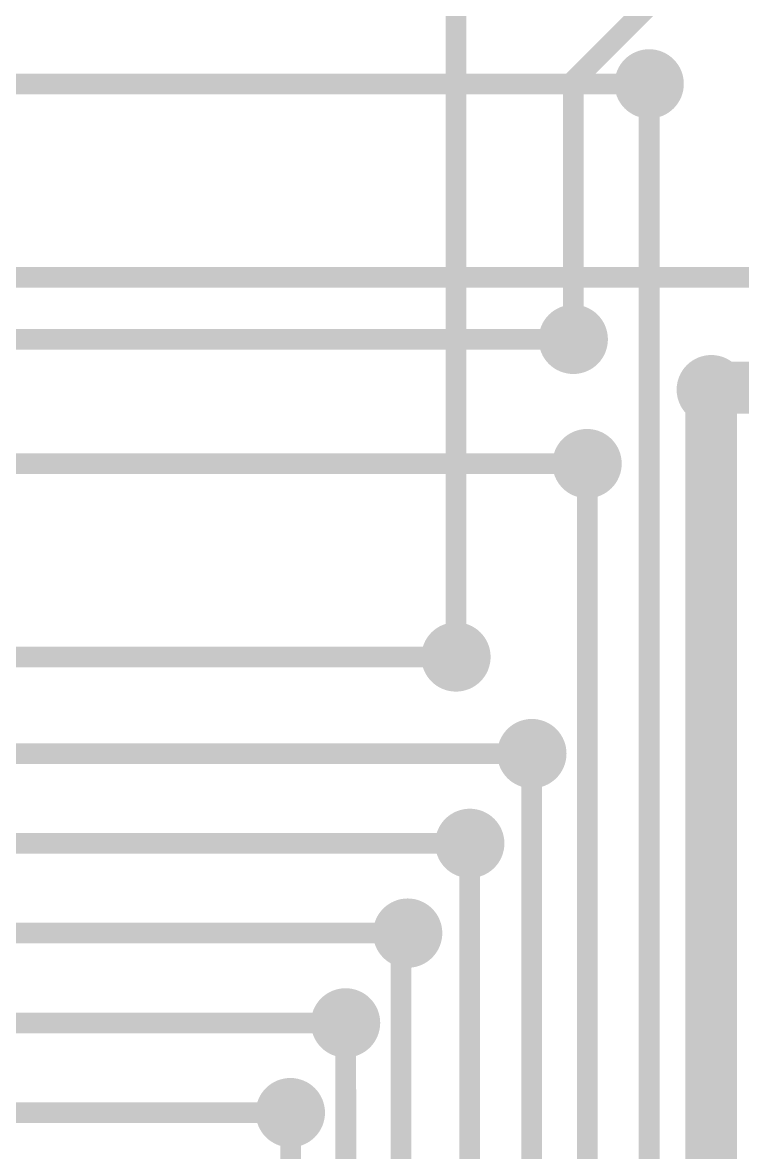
# Model space of a CAD drawing. Header units: millimetres. Extents: x 29 to 180, y 30 to 200.
# Drawn here: x 128.82 to 139.25, y 143.02 to 159.39 of the extents above; entities that cross this region are included whole.
import ezdxf

# ---------------------------------------------------------------- set-up
doc = ezdxf.new("R2010")
doc.units = ezdxf.units.MM
for name, color, linetype in [('BottomLayer', 5, 'Continuous'), ('BottomSolder', 6, 'Continuous'), ('MultiLayer', 9, 'Continuous'), ('TopLayer', 1, 'Continuous'), ('TopSolder', 216, 'Continuous'), ('ViaHoleLayer', 16, 'Continuous')]:
    doc.layers.add(name, color=color, linetype=linetype)

msp = doc.modelspace()

# ---------------------------------------------------------------- linework, layer by layer
at = {"layer": 'BottomLayer'}
for points, const_width in [([(136.8, 158.537), (138.863, 160.6)], 0.3), ([(135.1, 150.2), (135.1, 160.1)], 0.3), ([(136.8, 154.8), (136.8, 158.537)], 0.3), ([(137.9, 118.3), (137.9, 158.5)], 0.3), ([(138.8, 118.955), (138.8, 153.942)], 0.75), ([(136.9, 153), (137, 153)], 0.3), ([(136.9, 153), (136.951, 152.95)], 0.3), ([(136.951, 152.95), (136.996, 152.906)], 0.3), ([(137, 153), (137.004, 152.996)], 0.3), ([(137.004, 101.924), (137.004, 152.996)], 0.3), ([(136.196, 148.796), (136.2, 148.8)], 0.3), ([(136.196, 83.104), (136.196, 148.796)], 0.3), ([(135.3, 79.4), (135.3, 147.5)], 0.3), ([(134.304, 146.104), (134.4, 146.2)], 0.3), ([(134.304, 77.704), (134.304, 146.104)], 0.3), ([(133.5, 143.937), (133.5, 144.9)], 0.3), ([(133.5, 143.937), (133.504, 143.933)], 0.3), ([(133.504, 78.604), (133.504, 143.933)], 0.3), ([(132.7, 143.6), (132.704, 143.596)], 0.3), ([(132.704, 93.541), (132.704, 143.596)], 0.3)]:
    msp.add_lwpolyline(points, dxfattribs=dict(at, const_width=const_width))
for points, const_width in [([(137.7, 158.5, 1), (138.1, 158.5, 1)], 0.4), ([(136.725, 158.537, 1), (136.875, 158.537, 1)], 0.15), ([(136.725, 158.537, 1), (136.875, 158.537, 1)], 0.15), ([(137.825, 158.5, 1), (137.975, 158.5, 1)], 0.15), ([(136.6, 154.8, 1), (137, 154.8, 1)], 0.4), ([(136.725, 154.8, 1), (136.875, 154.8, 1)], 0.15), ([(138.6, 154.071, 1), (139, 154.071, 1)], 0.4), ([(138.613, 153.942, 1), (138.988, 153.942, 1)], 0.375), ([(136.8, 153, 1), (137.2, 153, 1)], 0.4), ([(136.825, 153, 1), (136.975, 153, 1)], 0.15), ([(136.825, 153, 1), (136.975, 153, 1)], 0.15), ([(136.876, 152.95, 1), (137.026, 152.95, 1)], 0.15), ([(136.876, 152.95, 1), (137.026, 152.95, 1)], 0.15), ([(136.921, 152.906, 1), (137.071, 152.906, 1)], 0.15), ([(136.925, 153, 1), (137.075, 153, 1)], 0.15), ([(136.925, 153, 1), (137.075, 153, 1)], 0.15), ([(136.929, 152.996, 1), (137.079, 152.996, 1)], 0.15), ([(136.929, 152.996, 1), (137.079, 152.996, 1)], 0.15), ([(134.9, 150.2, 1), (135.3, 150.2, 1)], 0.4), ([(135.025, 150.2, 1), (135.175, 150.2, 1)], 0.15), ([(136, 148.8, 1), (136.4, 148.8, 1)], 0.4), ([(136.121, 148.796, 1), (136.271, 148.796, 1)], 0.15), ([(136.121, 148.796, 1), (136.271, 148.796, 1)], 0.15), ([(136.125, 148.8, 1), (136.275, 148.8, 1)], 0.15), ([(135.1, 147.5, 1), (135.5, 147.5, 1)], 0.4), ([(135.225, 147.5, 1), (135.375, 147.5, 1)], 0.15), ([(134.2, 146.2, 1), (134.6, 146.2, 1)], 0.4), ([(134.325, 146.2, 1), (134.475, 146.2, 1)], 0.15), ([(134.229, 146.104, 1), (134.379, 146.104, 1)], 0.15), ([(134.229, 146.104, 1), (134.379, 146.104, 1)], 0.15), ([(133.3, 144.9, 1), (133.7, 144.9, 1)], 0.4), ([(133.425, 144.9, 1), (133.575, 144.9, 1)], 0.15), ([(132.5, 143.6, 1), (132.9, 143.6, 1)], 0.4), ([(133.425, 143.937, 1), (133.575, 143.937, 1)], 0.15), ([(133.425, 143.937, 1), (133.575, 143.937, 1)], 0.15), ([(133.429, 143.933, 1), (133.579, 143.933, 1)], 0.15), ([(133.429, 143.933, 1), (133.579, 143.933, 1)], 0.15), ([(132.625, 143.6, 1), (132.775, 143.6, 1)], 0.15), ([(132.629, 143.596, 1), (132.779, 143.596, 1)], 0.15), ([(132.629, 143.596, 1), (132.779, 143.596, 1)], 0.15)]:
    msp.add_lwpolyline(points, format="xyb", close=True, dxfattribs=dict(at, const_width=const_width))
at = {"layer": 'BottomSolder', "const_width": 0.502}
for points in [[(137.649, 158.5, 1), (138.151, 158.5, 1)], [(136.549, 154.8, 1), (137.051, 154.8, 1)], [(138.549, 154.071, 1), (139.051, 154.071, 1)], [(136.749, 153, 1), (137.251, 153, 1)], [(134.849, 150.2, 1), (135.351, 150.2, 1)], [(135.949, 148.8, 1), (136.451, 148.8, 1)], [(135.049, 147.5, 1), (135.551, 147.5, 1)], [(134.149, 146.2, 1), (134.651, 146.2, 1)], [(133.249, 144.9, 1), (133.751, 144.9, 1)], [(132.449, 143.6, 1), (132.951, 143.6, 1)]]:
    msp.add_lwpolyline(points, format="xyb", close=True, dxfattribs=at)
at = {"layer": 'MultiLayer', "const_width": 0.4}
for points in [[(137.7, 158.5, 1), (138.1, 158.5, 1)], [(136.6, 154.8, 1), (137, 154.8, 1)], [(138.6, 154.071, 1), (139, 154.071, 1)], [(136.8, 153, 1), (137.2, 153, 1)], [(134.9, 150.2, 1), (135.3, 150.2, 1)], [(136, 148.8, 1), (136.4, 148.8, 1)], [(135.1, 147.5, 1), (135.5, 147.5, 1)], [(134.2, 146.2, 1), (134.6, 146.2, 1)], [(133.3, 144.9, 1), (133.7, 144.9, 1)], [(132.5, 143.6, 1), (132.9, 143.6, 1)]]:
    msp.add_lwpolyline(points, format="xyb", close=True, dxfattribs=at)
at = {"layer": 'TopLayer'}
for points, const_width in [([(137.7, 158.5, 1), (138.1, 158.5, 1)], 0.4), ([(137.825, 158.5, 1), (137.975, 158.5, 1)], 0.15), ([(136.6, 154.8, 1), (137, 154.8, 1)], 0.4), ([(136.725, 154.8, 1), (136.875, 154.8, 1)], 0.15), ([(138.6, 154.071, 1), (139, 154.071, 1)], 0.4), ([(138.642, 154.1, 1), (139.017, 154.1, 1)], 0.375), ([(138.642, 154.1, 1), (139.017, 154.1, 1)], 0.375), ([(138.613, 154.071, 1), (138.988, 154.071, 1)], 0.375), ([(136.8, 153, 1), (137.2, 153, 1)], 0.4), ([(136.925, 153, 1), (137.075, 153, 1)], 0.15), ([(134.9, 150.2, 1), (135.3, 150.2, 1)], 0.4), ([(135.025, 150.2, 1), (135.175, 150.2, 1)], 0.15), ([(136, 148.8, 1), (136.4, 148.8, 1)], 0.4), ([(136.125, 148.8, 1), (136.275, 148.8, 1)], 0.15), ([(135.1, 147.5, 1), (135.5, 147.5, 1)], 0.4), ([(135.225, 147.5, 1), (135.375, 147.5, 1)], 0.15), ([(134.2, 146.2, 1), (134.6, 146.2, 1)], 0.4), ([(134.325, 146.2, 1), (134.475, 146.2, 1)], 0.15), ([(133.3, 144.9, 1), (133.7, 144.9, 1)], 0.4), ([(133.425, 144.9, 1), (133.575, 144.9, 1)], 0.15), ([(132.5, 143.6, 1), (132.9, 143.6, 1)], 0.4), ([(132.625, 143.6, 1), (132.775, 143.6, 1)], 0.15)]:
    msp.add_lwpolyline(points, format="xyb", close=True, dxfattribs=dict(at, const_width=const_width))
for points, const_width in [([(119.3, 158.5), (137.9, 158.5)], 0.3), ([(125.1, 155.7), (140.4, 155.7)], 0.3), ([(119.575, 154.8), (136.8, 154.8)], 0.3), ([(138.8, 154.071), (138.829, 154.1)], 0.75), ([(138.829, 154.1), (156.5, 154.1)], 0.75), ([(119.1, 153), (137, 153)], 0.3), ([(119.2, 150.2), (135.1, 150.2)], 0.3), ([(119.1, 148.8), (136.2, 148.8)], 0.3), ([(119.2, 147.5), (135.3, 147.5)], 0.3), ([(119.1, 146.2), (134.4, 146.2)], 0.3), ([(119.1, 144.9), (133.5, 144.9)], 0.3), ([(119.1, 143.6), (132.7, 143.6)], 0.3)]:
    msp.add_lwpolyline(points, dxfattribs=dict(at, const_width=const_width))
at = {"layer": 'TopSolder', "const_width": 0.502}
for points in [[(137.649, 158.5, 1), (138.151, 158.5, 1)], [(136.549, 154.8, 1), (137.051, 154.8, 1)], [(138.549, 154.071, 1), (139.051, 154.071, 1)], [(136.749, 153, 1), (137.251, 153, 1)], [(134.849, 150.2, 1), (135.351, 150.2, 1)], [(135.949, 148.8, 1), (136.451, 148.8, 1)], [(135.049, 147.5, 1), (135.551, 147.5, 1)], [(134.149, 146.2, 1), (134.651, 146.2, 1)], [(133.249, 144.9, 1), (133.751, 144.9, 1)], [(132.449, 143.6, 1), (132.951, 143.6, 1)]]:
    msp.add_lwpolyline(points, format="xyb", close=True, dxfattribs=at)
at = {"layer": 'ViaHoleLayer', "const_width": 0.25}
for points in [[(137.775, 158.5, 1), (138.025, 158.5, 1)], [(136.675, 154.8, 1), (136.925, 154.8, 1)], [(138.675, 154.071, 1), (138.925, 154.071, 1)], [(136.875, 153, 1), (137.125, 153, 1)], [(134.975, 150.2, 1), (135.225, 150.2, 1)], [(136.075, 148.8, 1), (136.325, 148.8, 1)], [(135.175, 147.5, 1), (135.425, 147.5, 1)], [(134.275, 146.2, 1), (134.525, 146.2, 1)], [(133.375, 144.9, 1), (133.625, 144.9, 1)], [(132.575, 143.6, 1), (132.825, 143.6, 1)]]:
    msp.add_lwpolyline(points, format="xyb", close=True, dxfattribs=at)

doc.saveas('drawing.dxf')
